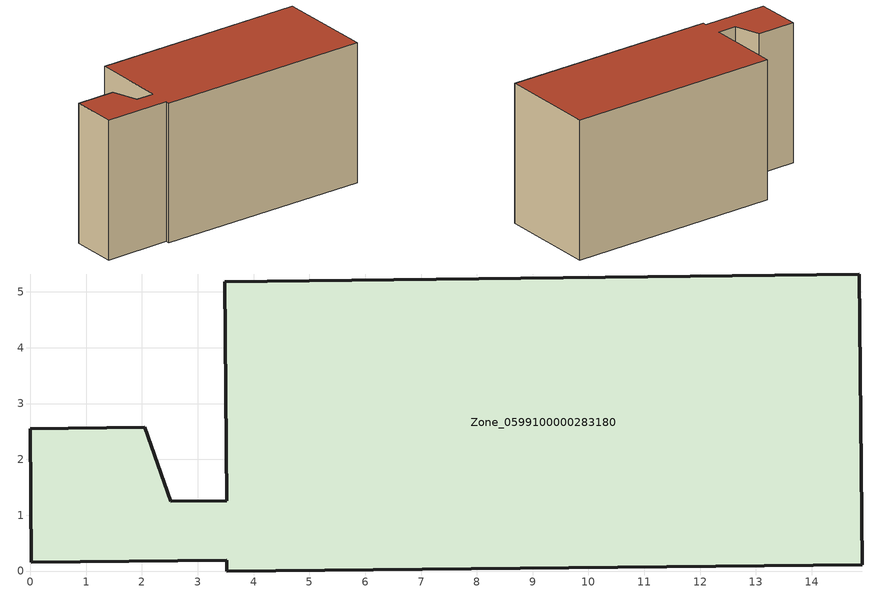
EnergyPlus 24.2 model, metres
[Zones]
Zone_0599100000283180
 floor ground (C_G): 3.52,1.26 3.48,5.18 14.85,5.32 14.9,0.11 3.52,0 3.52,0.19 0.02,0.16 0,2.55 2.05,2.57 2.52,1.25 z0
 wall outside (C_F): 3.48,5.18 3.52,1.26 2.52,1.25 2.05,2.57 0,2.55 0.02,0.16 3.52,0.19 3.52,0 14.9,0.11 14.85,5.32 3.48,5.18 z0:7.48
 roof outside (C_R): 0.02,0.16 3.52,0.19 3.52,0 14.9,0.11 14.85,5.32 3.48,5.18 3.52,1.26 2.52,1.25 2.05,2.57 0,2.55 z7.48
[BUILDING]
Pand.0599100000283180: North Axis=0; Terrain=City; Loads Convergence Tolerance Value=0.04; Temperature Convergence Tolerance Value=0.4; Solar Distribution=FullExterior; Maximum Number of Warmup Days=25; Minimum Number of Warmup Days=1
[Site:Location]
Rotterdam.The.Hague.AP_ZH_NLD Design_Conditions: Latitude=51.96; Longitude=4.45; Time Zone=1; Elevation=-4.5
[SITE:GROUNDTEMPERATURE:BUILDINGSURFACE]
18, 18, 18, 18, 18, 18, 18, 18, 18, 18, 18, 18
[MATERIAL] Thermal Absorptance=0.9; Solar Absorptance=0.7; Visible Absorptance=0.7
Name | Roughness | Thickness | Conductivity | Density | Specific Heat
G.TC.1975-1991 | MediumSmooth | 0.15 | 0.288461 | 540 | 1210
F.TC.1975-1991 | Rough | 0.3 | 0.230769 | 1920 | 840
R.TC.1975-1991 | MediumRough | 0.2 | 0.153846 | 1500 | 1000
[CONSTRUCTION]
C_G: G.TC.1975-1991
C_F: F.TC.1975-1991
C_R: R.TC.1975-1991
[ZONE]
Zone_0599100000283180: Type=1; Multiplier=1; Ceiling Height=Autocalculate; Volume=Autocalculate; Floor Area=autocalculate; Part of Total Floor Area=Yes
[ZONEINFILTRATION:DESIGNFLOWRATE]
Infil_Zone_0599100000283180: Zone or ZoneList or Space or SpaceList=Zone_0599100000283180; Schedule=AlwaysOn; Design Flow Rate Calculation Method=Flow/Area; Flow Rate per Floor Area=0.003; Constant Term Coefficient=1; Temperature Term Coefficient=0; Velocity Term Coefficient=0; Velocity Squared Term Coefficient=0
[HVACTEMPLATE:ZONE:IDEALLOADSAIRSYSTEM]
Zone_0599100000283180: Maximum Heating Supply Air Temperature=50; Minimum Cooling Supply Air Temperature=13; Maximum Heating Supply Air Humidity Ratio=0.0156; Minimum Cooling Supply Air Humidity Ratio=0.0077; Heating Limit=NoLimit; Cooling Limit=NoLimit; Dehumidification Control Type=ConstantSensibleHeatRatio; Cooling Sensible Heat Ratio=0.7; Dehumidification Setpoint=60; Humidification Control Type=None; Humidification Setpoint=30; Outdoor Air Method=None; Outdoor Air Flow Rate per Person=0.00944; Outdoor Air Flow Rate per Zone Floor Area=0; Outdoor Air Flow Rate per Zone=0; Demand Controlled Ventilation Type=None; Outdoor Air Economizer Type=NoEconomizer; Heat Recovery Type=None; Sensible Heat Recovery Effectiveness=0.7; Latent Heat Recovery Effectiveness=0.65
[ZONECONTROL:THERMOSTAT]
ThermostatControl_Zone_0599100000283180: Zone or ZoneList=Zone_0599100000283180; Control Type Schedule=DualSetpointControlType; Control 1=Thermostat_Zone_0599100000283180; Temperature Difference Between Cutout And Setpoint=0
[THERMOSTATSETPOINT:DUALSETPOINT]
Thermostat_Zone_0599100000283180: Heating Setpoint Temperature Schedule=HeatingSetpoint_Zone_0599100000283180; Cooling Setpoint Temperature Schedule=CoolingSetpoint_Zone_0599100000283180
[SCHEDULE:COMPACT]
HeatingSetpoint_Zone_0599100000283180: Through: 12/31, For: AllDays, Until: 24:00, 21
CoolingSetpoint_Zone_0599100000283180: Through: 12/31, For: AllDays, Until: 24:00, 24
DualSetpointControlType: Through: 12/31, For: AllDays, Until: 24:00, 4
AlwaysOn: Through: 12/31, For: AllDays, Until: 24:00, 1
